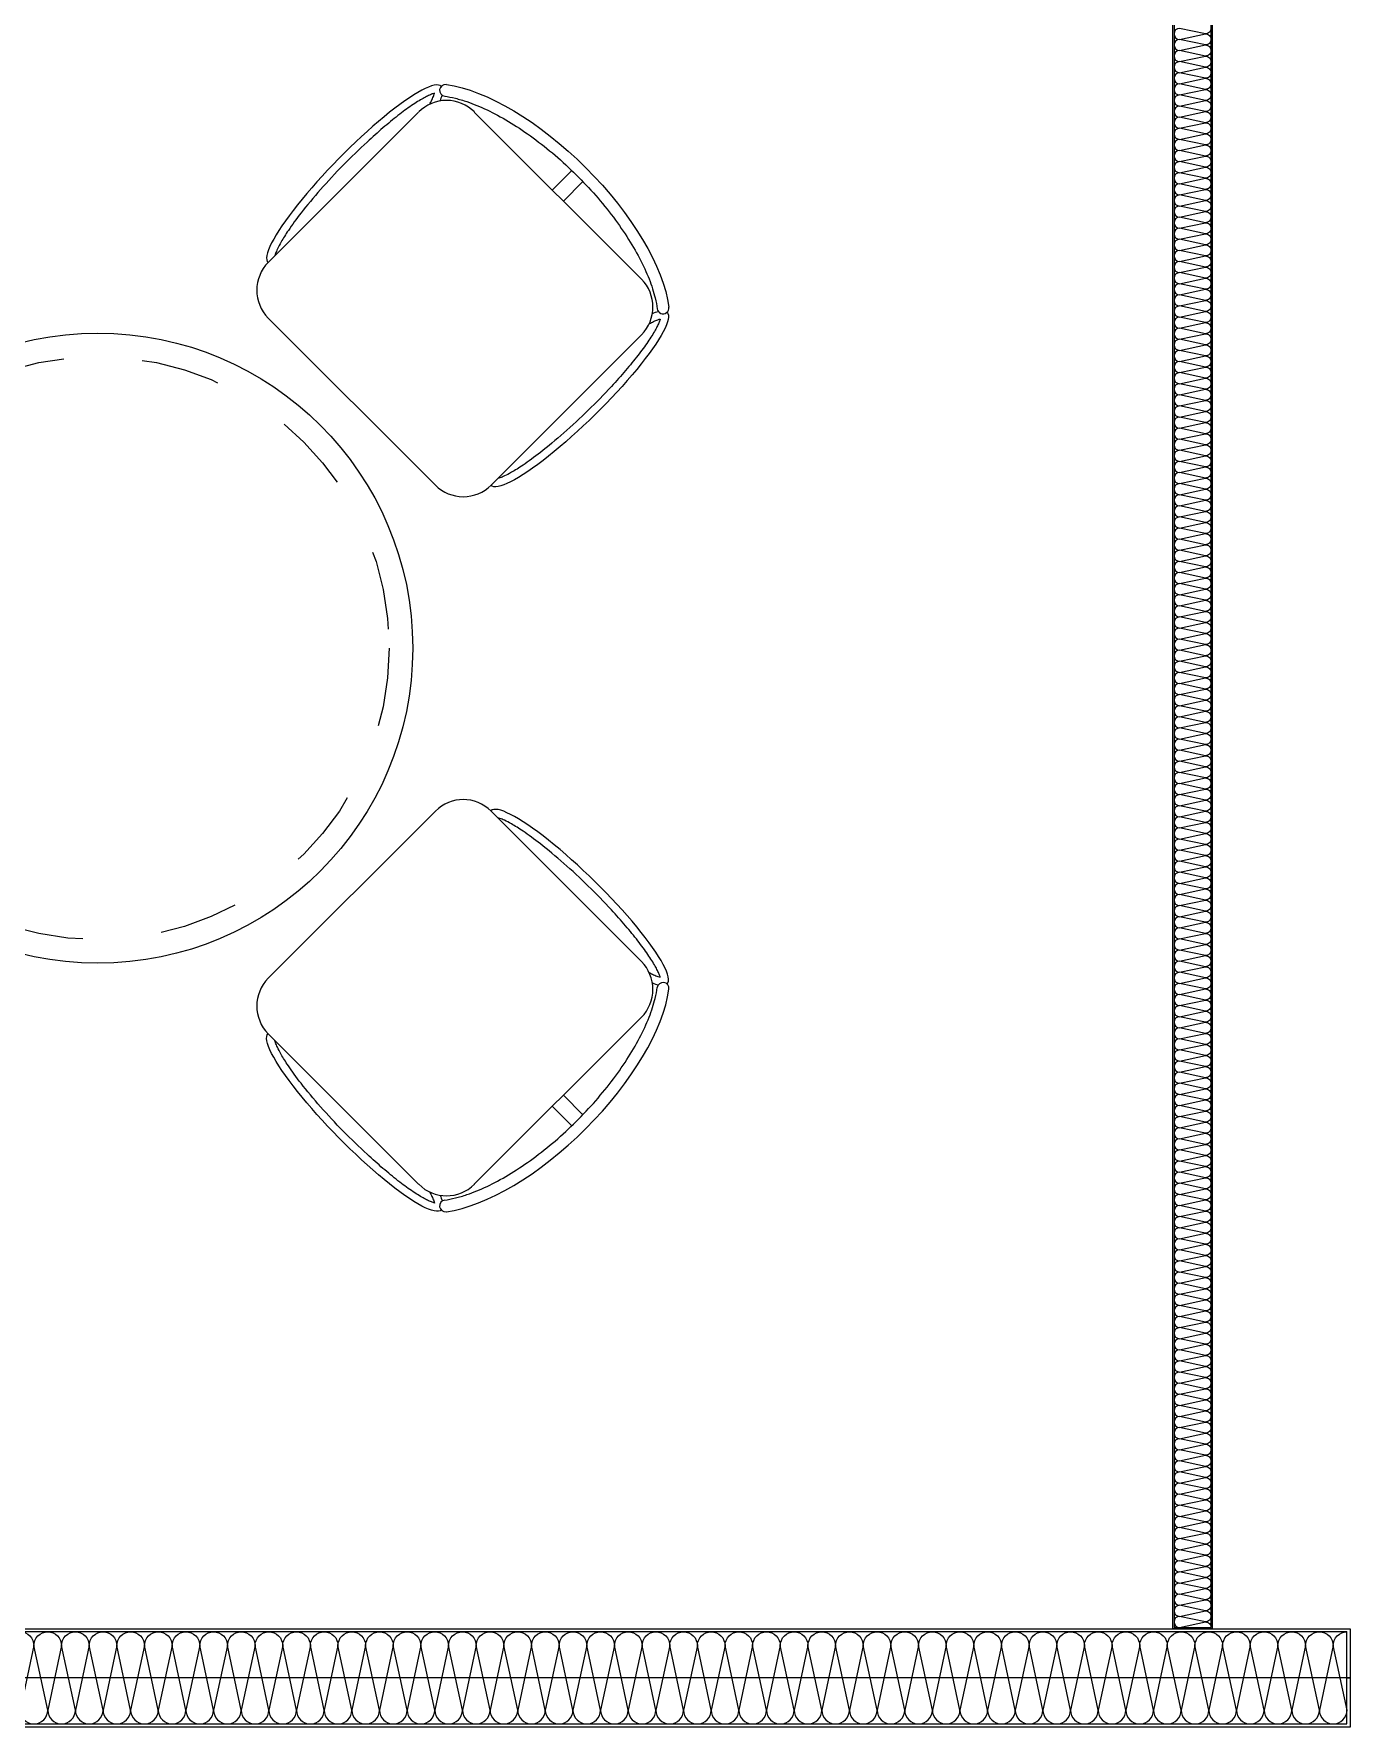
# Model space of a CAD drawing. Header units: millimetres. Extents: x 9 to 147, y 4 to 115.
# Drawn here: x 106.329 to 108, y 56.2 to 58.35 of the extents above; entities that cross this region are included whole.
import ezdxf

# ---------------------------------------------------------------- set-up
doc = ezdxf.new("R2010")
doc.units = ezdxf.units.MM
doc.header["$LTSCALE"] = 200
doc.linetypes.add('XR-PLAN$0$CEN-GAUN', pattern=[32.2, 30, -1, 0.2, -1])
doc.linetypes.add('XR-PLAN$0$HIDDEN', pattern=[0.375, 0.25, -0.125])
for name, color, linetype in [('XR-PLAN$0$CEN', 252, 'XR-PLAN$0$CEN-GAUN'), ('XR-PLAN$0$ELE-4', 252, 'Continuous'), ('XR-PLAN$0$ELE-6', 252, 'Continuous'), ('XR-PLAN$0$FUR', 252, 'XR-PLAN$0$HIDDEN'), ('XR-PLAN$0$HAT-INS', 252, 'Continuous'), ('XR-PLAN$0$I-FUR-B', 252, 'Continuous'), ('XR-PLAN$0$Panel', 252, 'Continuous')]:
    doc.layers.add(name, color=color, linetype=linetype)

# ---------------------------------------------------------------- blocks, each defined once
blk = doc.blocks.new('*U110')
at = {"layer": 'XR-PLAN$0$HAT-INS'}
for points in [[(-23067.9, 0, -0.414214), (-23082.9, 15), (-23067.9, 85, 1), (-23097.9, 85), (-23082.9, 15, -0.414214), (-23097.9, 0, 0.414214)], [(-23037.9, 0, -0.414214), (-23052.9, 15), (-23037.9, 85, 1), (-23067.9, 85), (-23052.9, 15, -0.414214), (-23067.9, 0, 0.414214)], [(-23007.9, 0, -0.414214), (-23022.9, 15), (-23007.9, 85, 1), (-23037.9, 85), (-23022.9, 15, -0.414214), (-23037.9, 0, 0.414214)], [(-22977.9, 0, -0.414214), (-22992.9, 15), (-22977.9, 85, 1), (-23007.9, 85), (-22992.9, 15, -0.414214), (-23007.9, 0, 0.414214)], [(-22947.9, 0, -0.414214), (-22962.9, 15), (-22947.9, 85, 1), (-22977.9, 85), (-22962.9, 15, -0.414214), (-22977.9, 0, 0.414214)], [(-22917.9, 0, -0.414214), (-22932.9, 15), (-22917.9, 85, 1), (-22947.9, 85), (-22932.9, 15, -0.414214), (-22947.9, 0, 0.414214)], [(-22887.9, 0, -0.414214), (-22902.9, 15), (-22887.9, 85, 1), (-22917.9, 85), (-22902.9, 15, -0.414214), (-22917.9, 0, 0.414214)], [(-22857.9, 0, -0.414214), (-22872.9, 15), (-22857.9, 85, 1), (-22887.9, 85), (-22872.9, 15, -0.414214), (-22887.9, 0, 0.414214)], [(-22827.9, 0, -0.414214), (-22842.9, 15), (-22827.9, 85, 1), (-22857.9, 85), (-22842.9, 15, -0.414214), (-22857.9, 0, 0.414214)], [(-22797.9, 0, -0.414214), (-22812.9, 15), (-22797.9, 85, 1), (-22827.9, 85), (-22812.9, 15, -0.414214), (-22827.9, 0, 0.414214)], [(-22767.9, 0, -0.414214), (-22782.9, 15), (-22767.9, 85, 1), (-22797.9, 85), (-22782.9, 15, -0.414214), (-22797.9, 0, 0.414214)], [(-22737.9, 0, -0.414214), (-22752.9, 15), (-22737.9, 85, 1), (-22767.9, 85), (-22752.9, 15, -0.414214), (-22767.9, 0, 0.414214)], [(-22707.9, 0, -0.414214), (-22722.9, 15), (-22707.9, 85, 1), (-22737.9, 85), (-22722.9, 15, -0.414214), (-22737.9, 0, 0.414214)], [(-22677.9, 0, -0.414214), (-22692.9, 15), (-22677.9, 85, 1), (-22707.9, 85), (-22692.9, 15, -0.414214), (-22707.9, 0, 0.414214)], [(-22647.9, 0, -0.414214), (-22662.9, 15), (-22647.9, 85, 1), (-22677.9, 85), (-22662.9, 15, -0.414214), (-22677.9, 0, 0.414214)], [(-22617.9, 0, -0.414214), (-22632.9, 15), (-22617.9, 85, 1), (-22647.9, 85), (-22632.9, 15, -0.414214), (-22647.9, 0, 0.414214)], [(-22587.9, 0, -0.414214), (-22602.9, 15), (-22587.9, 85, 1), (-22617.9, 85), (-22602.9, 15, -0.414214), (-22617.9, 0, 0.414214)], [(-22557.9, 0, -0.414214), (-22572.9, 15), (-22557.9, 85, 1), (-22587.9, 85), (-22572.9, 15, -0.414214), (-22587.9, 0, 0.414214)], [(-22527.9, 0, -0.414214), (-22542.9, 15), (-22527.9, 85, 1), (-22557.9, 85), (-22542.9, 15, -0.414214), (-22557.9, 0, 0.414214)], [(-22497.9, 0, -0.414214), (-22512.9, 15), (-22497.9, 85, 1), (-22527.9, 85), (-22512.9, 15, -0.414214), (-22527.9, 0, 0.414214)], [(-22467.9, 0, -0.414214), (-22482.9, 15), (-22467.9, 85, 1), (-22497.9, 85), (-22482.9, 15, -0.414214), (-22497.9, 0, 0.414214)], [(-22437.9, 0, -0.414214), (-22452.9, 15), (-22437.9, 85, 1), (-22467.9, 85), (-22452.9, 15, -0.414214), (-22467.9, 0, 0.414214)], [(-22407.9, 0, -0.414214), (-22422.9, 15), (-22407.9, 85, 1), (-22437.9, 85), (-22422.9, 15, -0.414214), (-22437.9, 0, 0.414214)], [(-22377.9, 0, -0.414214), (-22392.9, 15), (-22377.9, 85, 1), (-22407.9, 85), (-22392.9, 15, -0.414214), (-22407.9, 0, 0.414214)], [(-22347.9, 0, -0.414214), (-22362.9, 15), (-22347.9, 85, 1), (-22377.9, 85), (-22362.9, 15, -0.414214), (-22377.9, 0, 0.414214)], [(-22317.9, 0, -0.414214), (-22332.9, 15), (-22317.9, 85, 1), (-22347.9, 85), (-22332.9, 15, -0.414214), (-22347.9, 0, 0.414214)], [(-22287.9, 0, -0.414214), (-22302.9, 15), (-22287.9, 85, 1), (-22317.9, 85), (-22302.9, 15, -0.414214), (-22317.9, 0, 0.414214)], [(-22257.9, 0, -0.414214), (-22272.9, 15), (-22257.9, 85, 1), (-22287.9, 85), (-22272.9, 15, -0.414214), (-22287.9, 0, 0.414214)], [(-22227.9, 0, -0.414214), (-22242.9, 15), (-22227.9, 85, 1), (-22257.9, 85), (-22242.9, 15, -0.414214), (-22257.9, 0, 0.414214)], [(-22197.9, 0, -0.414214), (-22212.9, 15), (-22197.9, 85, 1), (-22227.9, 85), (-22212.9, 15, -0.414214), (-22227.9, 0, 0.414214)], [(-22167.9, 0, -0.414214), (-22182.9, 15), (-22167.9, 85, 1), (-22197.9, 85), (-22182.9, 15, -0.414214), (-22197.9, 0, 0.414214)], [(-22137.9, 0, -0.414214), (-22152.9, 15), (-22137.9, 85, 1), (-22167.9, 85), (-22152.9, 15, -0.414214), (-22167.9, 0, 0.414214)], [(-22107.9, 0, -0.414214), (-22122.9, 15), (-22107.9, 85, 1), (-22137.9, 85), (-22122.9, 15, -0.414214), (-22137.9, 0, 0.414214)], [(-22077.9, 0, -0.414214), (-22092.9, 15), (-22077.9, 85, 1), (-22107.9, 85), (-22092.9, 15, -0.414214), (-22107.9, 0, 0.414214)], [(-22047.9, 0, -0.414214), (-22062.9, 15), (-22047.9, 85, 1), (-22077.9, 85), (-22062.9, 15, -0.414214), (-22077.9, 0, 0.414214)], [(-22017.9, 0, -0.414214), (-22032.9, 15), (-22017.9, 85, 1), (-22047.9, 85), (-22032.9, 15, -0.414214), (-22047.9, 0, 0.414214)], [(-21987.9, 0, -0.414214), (-22002.9, 15), (-21987.9, 85, 1), (-22017.9, 85), (-22002.9, 15, -0.414214), (-22017.9, 0, 0.414214)], [(-21957.9, 0, -0.414214), (-21972.9, 15), (-21957.9, 85, 1), (-21987.9, 85), (-21972.9, 15, -0.414214), (-21987.9, 0, 0.414214)], [(-21927.9, 0, -0.414214), (-21942.9, 15), (-21927.9, 85, 1), (-21957.9, 85), (-21942.9, 15, -0.414214), (-21957.9, 0, 0.414214)], [(-21897.9, 0, -0.414214), (-21912.9, 15), (-21897.9, 85, 1), (-21927.9, 85), (-21912.9, 15, -0.414214), (-21927.9, 0, 0.414214)], [(-21867.9, 0, -0.414214), (-21882.9, 15), (-21867.9, 85, 1), (-21897.9, 85), (-21882.9, 15, -0.414214), (-21897.9, 0, 0.414214)], [(-21837.9, 0, -0.414214), (-21852.9, 15), (-21837.9, 85, 1), (-21867.9, 85), (-21852.9, 15, -0.414214), (-21867.9, 0, 0.414214)], [(-21807.9, 0, -0.414214), (-21822.9, 15), (-21807.9, 85, 1), (-21837.9, 85), (-21822.9, 15, -0.414214), (-21837.9, 0, 0.414214)], [(-21777.9, 0, -0.414214), (-21792.9, 15), (-21777.9, 85, 1), (-21807.9, 85), (-21792.9, 15, -0.414214), (-21807.9, 0, 0.414214)], [(-21747.9, 0, -0.414214), (-21762.9, 15), (-21747.9, 85, 1), (-21777.9, 85), (-21762.9, 15, -0.414214), (-21777.9, 0, 0.414214)], [(-21717.9, 0, -0.414214), (-21732.9, 15), (-21717.9, 85, 1), (-21747.9, 85), (-21732.9, 15, -0.414214), (-21747.9, 0, 0.414214)], [(-21687.9, 0, -0.414214), (-21702.9, 15), (-21687.9, 85, 1), (-21717.9, 85), (-21702.9, 15, -0.414214), (-21717.9, 0, 0.414214)], [(-21657.9, 0, -0.414214), (-21672.9, 15), (-21657.9, 85, 1), (-21687.9, 85), (-21672.9, 15, -0.414214), (-21687.9, 0, 0.414214)]]:
    blk.add_lwpolyline(points, format="xyb", dxfattribs=at)
blk = doc.blocks.new('*U141')
at = {"layer": 'XR-PLAN$0$HAT-INS'}
for points in [[(-15393.9, 0, -0.414214), (-15408.9, 15), (-15393.9, 85, 1), (-15423.9, 85), (-15408.9, 15, -0.414214), (-15423.9, 0, 0.414214)], [(-15363.9, 0, -0.414214), (-15378.9, 15), (-15363.9, 85, 1), (-15393.9, 85), (-15378.9, 15, -0.414214), (-15393.9, 0, 0.414214)], [(-15333.9, 0, -0.414214), (-15348.9, 15), (-15333.9, 85, 1), (-15363.9, 85), (-15348.9, 15, -0.414214), (-15363.9, 0, 0.414214)], [(-15303.9, 0, -0.414214), (-15318.9, 15), (-15303.9, 85, 1), (-15333.9, 85), (-15318.9, 15, -0.414214), (-15333.9, 0, 0.414214)], [(-15273.9, 0, -0.414214), (-15288.9, 15), (-15273.9, 85, 1), (-15303.9, 85), (-15288.9, 15, -0.414214), (-15303.9, 0, 0.414214)], [(-15243.9, 0, -0.414214), (-15258.9, 15), (-15243.9, 85, 1), (-15273.9, 85), (-15258.9, 15, -0.414214), (-15273.9, 0, 0.414214)], [(-15213.9, 0, -0.414214), (-15228.9, 15), (-15213.9, 85, 1), (-15243.9, 85), (-15228.9, 15, -0.414214), (-15243.9, 0, 0.414214)], [(-15183.9, 0, -0.414214), (-15198.9, 15), (-15183.9, 85, 1), (-15213.9, 85), (-15198.9, 15, -0.414214), (-15213.9, 0, 0.414214)], [(-15153.9, 0, -0.414214), (-15168.9, 15), (-15153.9, 85, 1), (-15183.9, 85), (-15168.9, 15, -0.414214), (-15183.9, 0, 0.414214)], [(-15123.9, 0, -0.414214), (-15138.9, 15), (-15123.9, 85, 1), (-15153.9, 85), (-15138.9, 15, -0.414214), (-15153.9, 0, 0.414214)], [(-15093.9, 0, -0.414214), (-15108.9, 15), (-15093.9, 85, 1), (-15123.9, 85), (-15108.9, 15, -0.414214), (-15123.9, 0, 0.414214)], [(-15063.9, 0, -0.414214), (-15078.9, 15), (-15063.9, 85, 1), (-15093.9, 85), (-15078.9, 15, -0.414214), (-15093.9, 0, 0.414214)], [(-15033.9, 0, -0.414214), (-15048.9, 15), (-15033.9, 85, 1), (-15063.9, 85), (-15048.9, 15, -0.414214), (-15063.9, 0, 0.414214)], [(-15003.9, 0, -0.414214), (-15018.9, 15), (-15003.9, 85, 1), (-15033.9, 85), (-15018.9, 15, -0.414214), (-15033.9, 0, 0.414214)], [(-14973.9, 0, -0.414214), (-14988.9, 15), (-14973.9, 85, 1), (-15003.9, 85), (-14988.9, 15, -0.414214), (-15003.9, 0, 0.414214)], [(-14943.9, 0, -0.414214), (-14958.9, 15), (-14943.9, 85, 1), (-14973.9, 85), (-14958.9, 15, -0.414214), (-14973.9, 0, 0.414214)], [(-14913.9, 0, -0.414214), (-14928.9, 15), (-14913.9, 85, 1), (-14943.9, 85), (-14928.9, 15, -0.414214), (-14943.9, 0, 0.414214)], [(-14883.9, 0, -0.414214), (-14898.9, 15), (-14883.9, 85, 1), (-14913.9, 85), (-14898.9, 15, -0.414214), (-14913.9, 0, 0.414214)], [(-14853.9, 0, -0.414214), (-14868.9, 15), (-14853.9, 85, 1), (-14883.9, 85), (-14868.9, 15, -0.414214), (-14883.9, 0, 0.414214)], [(-14823.9, 0, -0.414214), (-14838.9, 15), (-14823.9, 85, 1), (-14853.9, 85), (-14838.9, 15, -0.414214), (-14853.9, 0, 0.414214)], [(-14793.9, 0, -0.414214), (-14808.9, 15), (-14793.9, 85, 1), (-14823.9, 85), (-14808.9, 15, -0.414214), (-14823.9, 0, 0.414214)], [(-14763.9, 0, -0.414214), (-14778.9, 15), (-14763.9, 85, 1), (-14793.9, 85), (-14778.9, 15, -0.414214), (-14793.9, 0, 0.414214)], [(-14733.9, 0, -0.414214), (-14748.9, 15), (-14733.9, 85, 1), (-14763.9, 85), (-14748.9, 15, -0.414214), (-14763.9, 0, 0.414214)], [(-14703.9, 0, -0.414214), (-14718.9, 15), (-14703.9, 85, 1), (-14733.9, 85), (-14718.9, 15, -0.414214), (-14733.9, 0, 0.414214)], [(-14673.9, 0, -0.414214), (-14688.9, 15), (-14673.9, 85, 1), (-14703.9, 85), (-14688.9, 15, -0.414214), (-14703.9, 0, 0.414214)], [(-14643.9, 0, -0.414214), (-14658.9, 15), (-14643.9, 85, 1), (-14673.9, 85), (-14658.9, 15, -0.414214), (-14673.9, 0, 0.414214)], [(-14613.9, 0, -0.414214), (-14628.9, 15), (-14613.9, 85, 1), (-14643.9, 85), (-14628.9, 15, -0.414214), (-14643.9, 0, 0.414214)], [(-14583.9, 0, -0.414214), (-14598.9, 15), (-14583.9, 85, 1), (-14613.9, 85), (-14598.9, 15, -0.414214), (-14613.9, 0, 0.414214)], [(-14553.9, 0, -0.414214), (-14568.9, 15), (-14553.9, 85, 1), (-14583.9, 85), (-14568.9, 15, -0.414214), (-14583.9, 0, 0.414214)], [(-14523.9, 0, -0.414214), (-14538.9, 15), (-14523.9, 85, 1), (-14553.9, 85), (-14538.9, 15, -0.414214), (-14553.9, 0, 0.414214)], [(-14493.9, 0, -0.414214), (-14508.9, 15), (-14493.9, 85, 1), (-14523.9, 85), (-14508.9, 15, -0.414214), (-14523.9, 0, 0.414214)], [(-14463.9, 0, -0.414214), (-14478.9, 15), (-14463.9, 85, 1), (-14493.9, 85), (-14478.9, 15, -0.414214), (-14493.9, 0, 0.414214)], [(-14433.9, 0, -0.414214), (-14448.9, 15), (-14433.9, 85, 1), (-14463.9, 85), (-14448.9, 15, -0.414214), (-14463.9, 0, 0.414214)], [(-14403.9, 0, -0.414214), (-14418.9, 15), (-14403.9, 85, 1), (-14433.9, 85), (-14418.9, 15, -0.414214), (-14433.9, 0, 0.414214)], [(-14373.9, 0, -0.414214), (-14388.9, 15), (-14373.9, 85, 1), (-14403.9, 85), (-14388.9, 15, -0.414214), (-14403.9, 0, 0.414214)], [(-14343.9, 0, -0.414214), (-14358.9, 15), (-14343.9, 85, 1), (-14373.9, 85), (-14358.9, 15, -0.414214), (-14373.9, 0, 0.414214)], [(-14313.9, 0, -0.414214), (-14328.9, 15), (-14313.9, 85, 1), (-14343.9, 85), (-14328.9, 15, -0.414214), (-14343.9, 0, 0.414214)], [(-14283.9, 0, -0.414214), (-14298.9, 15), (-14283.9, 85, 1), (-14313.9, 85), (-14298.9, 15, -0.414214), (-14313.9, 0, 0.414214)], [(-14253.9, 0, -0.414214), (-14268.9, 15), (-14253.9, 85, 1), (-14283.9, 85), (-14268.9, 15, -0.414214), (-14283.9, 0, 0.414214)], [(-14223.9, 0, -0.414214), (-14238.9, 15), (-14223.9, 85, 1), (-14253.9, 85), (-14238.9, 15, -0.414214), (-14253.9, 0, 0.414214)], [(-14193.9, 0, -0.414214), (-14208.9, 15), (-14193.9, 85, 1), (-14223.9, 85), (-14208.9, 15, -0.414214), (-14223.9, 0, 0.414214)], [(-14163.9, 0, -0.414214), (-14178.9, 15), (-14163.9, 85, 1), (-14193.9, 85), (-14178.9, 15, -0.414214), (-14193.9, 0, 0.414214)], [(-14133.9, 0, -0.414214), (-14148.9, 15), (-14133.9, 85, 1), (-14163.9, 85), (-14148.9, 15, -0.414214), (-14163.9, 0, 0.414214)], [(-14103.9, 0, -0.414214), (-14118.9, 15), (-14103.9, 85, 1), (-14133.9, 85), (-14118.9, 15, -0.414214), (-14133.9, 0, 0.414214)], [(-14073.9, 0, -0.414214), (-14088.9, 15), (-14073.9, 85, 1), (-14103.9, 85), (-14088.9, 15, -0.414214), (-14103.9, 0, 0.414214)], [(-14043.9, 0, -0.414214), (-14058.9, 15), (-14043.9, 85, 1), (-14073.9, 85), (-14058.9, 15, -0.414214), (-14073.9, 0, 0.414214)], [(-14013.9, 0, -0.414214), (-14028.9, 15), (-14013.9, 85, 1), (-14043.9, 85), (-14028.9, 15, -0.414214), (-14043.9, 0, 0.414214)], [(-13983.9, 0, -0.414214), (-13998.9, 15), (-13983.9, 85, 1), (-14013.9, 85), (-13998.9, 15, -0.414214), (-14013.9, 0, 0.414214)], [(-13953.9, 0, -0.414214), (-13968.9, 15), (-13953.9, 85, 1), (-13983.9, 85), (-13968.9, 15, -0.414214), (-13983.9, 0, 0.414214)], [(-13923.9, 0, -0.414214), (-13938.9, 15), (-13923.9, 85, 1), (-13953.9, 85), (-13938.9, 15, -0.414214), (-13953.9, 0, 0.414214)], [(-13893.9, 0, -0.414214), (-13908.9, 15), (-13893.9, 85, 1), (-13923.9, 85), (-13908.9, 15, -0.414214), (-13923.9, 0, 0.414214)], [(-13863.9, 0, -0.414214), (-13878.9, 15), (-13863.9, 85, 1), (-13893.9, 85), (-13878.9, 15, -0.414214), (-13893.9, 0, 0.414214)], [(-13833.9, 0, -0.414214), (-13848.9, 15), (-13833.9, 85, 1), (-13863.9, 85), (-13848.9, 15, -0.414214), (-13863.9, 0, 0.414214)], [(-13803.9, 0, -0.414214), (-13818.9, 15), (-13803.9, 85, 1), (-13833.9, 85), (-13818.9, 15, -0.414214), (-13833.9, 0, 0.414214)], [(-13773.9, 0, -0.414214), (-13788.9, 15), (-13773.9, 85, 1), (-13803.9, 85), (-13788.9, 15, -0.414214), (-13803.9, 0, 0.414214)], [(-13743.9, 0, -0.414214), (-13758.9, 15), (-13743.9, 85, 1), (-13773.9, 85), (-13758.9, 15, -0.414214), (-13773.9, 0, 0.414214)], [(-13713.9, 0, -0.414214), (-13728.9, 15), (-13713.9, 85, 1), (-13743.9, 85), (-13728.9, 15, -0.414214), (-13743.9, 0, 0.414214)], [(-13683.9, 0, -0.414214), (-13698.9, 15), (-13683.9, 85, 1), (-13713.9, 85), (-13698.9, 15, -0.414214), (-13713.9, 0, 0.414214)], [(-13653.9, 0, -0.414214), (-13668.9, 15), (-13653.9, 85, 1), (-13683.9, 85), (-13668.9, 15, -0.414214), (-13683.9, 0, 0.414214)], [(-13623.9, 0, -0.414214), (-13638.9, 15), (-13623.9, 85, 1), (-13653.9, 85), (-13638.9, 15, -0.414214), (-13653.9, 0, 0.414214)], [(-13593.9, 0, -0.414214), (-13608.9, 15), (-13593.9, 85, 1), (-13623.9, 85), (-13608.9, 15, -0.414214), (-13623.9, 0, 0.414214)], [(-13563.9, 0, -0.414214), (-13578.9, 15), (-13563.9, 85, 1), (-13593.9, 85), (-13578.9, 15, -0.414214), (-13593.9, 0, 0.414214)], [(-13533.9, 0, -0.414214), (-13548.9, 15), (-13533.9, 85, 1), (-13563.9, 85), (-13548.9, 15, -0.414214), (-13563.9, 0, 0.414214)], [(-13503.9, 0, -0.414214), (-13518.9, 15), (-13503.9, 85, 1), (-13533.9, 85), (-13518.9, 15, -0.414214), (-13533.9, 0, 0.414214)], [(-13473.9, 0, -0.414214), (-13488.9, 15), (-13473.9, 85, 1), (-13503.9, 85), (-13488.9, 15, -0.414214), (-13503.9, 0, 0.414214)], [(-13443.9, 0, -0.414214), (-13458.9, 15), (-13443.9, 85, 1), (-13473.9, 85), (-13458.9, 15, -0.414214), (-13473.9, 0, 0.414214)], [(-13413.9, 0, -0.414214), (-13428.9, 15), (-13413.9, 85, 1), (-13443.9, 85), (-13428.9, 15, -0.414214), (-13443.9, 0, 0.414214)], [(-13383.9, 0, -0.414214), (-13398.9, 15), (-13383.9, 85, 1), (-13413.9, 85), (-13398.9, 15, -0.414214), (-13413.9, 0, 0.414214)], [(-13353.9, 0, -0.414214), (-13368.9, 15), (-13353.9, 85, 1), (-13383.9, 85), (-13368.9, 15, -0.414214), (-13383.9, 0, 0.414214)], [(-13323.9, 0, -0.414214), (-13338.9, 15), (-13323.9, 85, 1), (-13353.9, 85), (-13338.9, 15, -0.414214), (-13353.9, 0, 0.414214)], [(-13293.9, 0, -0.414214), (-13308.9, 15), (-13293.9, 85, 1), (-13323.9, 85), (-13308.9, 15, -0.414214), (-13323.9, 0, 0.414214)], [(-13263.9, 0, -0.414214), (-13278.9, 15), (-13263.9, 85, 1), (-13293.9, 85), (-13278.9, 15, -0.414214), (-13293.9, 0, 0.414214)], [(-13233.9, 0, -0.414214), (-13248.9, 15), (-13233.9, 85, 1), (-13263.9, 85), (-13248.9, 15, -0.414214), (-13263.9, 0, 0.414214)], [(-13203.9, 0, -0.414214), (-13218.9, 15), (-13203.9, 85, 1), (-13233.9, 85), (-13218.9, 15, -0.414214), (-13233.9, 0, 0.414214)], [(-13173.9, 0, -0.414214), (-13188.9, 15), (-13173.9, 85, 1), (-13203.9, 85), (-13188.9, 15, -0.414214), (-13203.9, 0, 0.414214)], [(-13143.9, 0, -0.414214), (-13158.9, 15), (-13143.9, 85, 1), (-13173.9, 85), (-13158.9, 15, -0.414214), (-13173.9, 0, 0.414214)], [(-13113.9, 0, -0.414214), (-13128.9, 15), (-13113.9, 85, 1), (-13143.9, 85), (-13128.9, 15, -0.414214), (-13143.9, 0, 0.414214)], [(-13083.9, 0, -0.414214), (-13098.9, 15), (-13083.9, 85, 1), (-13113.9, 85), (-13098.9, 15, -0.414214), (-13113.9, 0, 0.414214)], [(-13053.9, 0, -0.414214), (-13068.9, 15), (-13053.9, 85, 1), (-13083.9, 85), (-13068.9, 15, -0.414214), (-13083.9, 0, 0.414214)], [(-13023.9, 0, -0.414214), (-13038.9, 15), (-13023.9, 85, 1), (-13053.9, 85), (-13038.9, 15, -0.414214), (-13053.9, 0, 0.414214)], [(-12993.9, 0, -0.414214), (-13008.9, 15), (-12993.9, 85, 1), (-13023.9, 85), (-13008.9, 15, -0.414214), (-13023.9, 0, 0.414214)], [(-12963.9, 0, -0.414214), (-12978.9, 15), (-12963.9, 85, 1), (-12993.9, 85), (-12978.9, 15, -0.414214), (-12993.9, 0, 0.414214)], [(-12933.9, 0, -0.414214), (-12948.9, 15), (-12933.9, 85, 1), (-12963.9, 85), (-12948.9, 15, -0.414214), (-12963.9, 0, 0.414214)], [(-12903.9, 0, -0.414214), (-12918.9, 15), (-12903.9, 85, 1), (-12933.9, 85), (-12918.9, 15, -0.414214), (-12933.9, 0, 0.414214)], [(-12873.9, 0, -0.414214), (-12888.9, 15), (-12873.9, 85, 1), (-12903.9, 85), (-12888.9, 15, -0.414214), (-12903.9, 0, 0.414214)], [(-12843.9, 0, -0.414214), (-12858.9, 15), (-12843.9, 85, 1), (-12873.9, 85), (-12858.9, 15, -0.414214), (-12873.9, 0, 0.414214)], [(-12813.9, 0, -0.414214), (-12828.9, 15), (-12813.9, 85, 1), (-12843.9, 85), (-12828.9, 15, -0.414214), (-12843.9, 0, 0.414214)], [(-12783.9, 0, -0.414214), (-12798.9, 15), (-12783.9, 85, 1), (-12813.9, 85), (-12798.9, 15, -0.414214), (-12813.9, 0, 0.414214)], [(-12753.9, 0, -0.414214), (-12768.9, 15), (-12753.9, 85, 1), (-12783.9, 85), (-12768.9, 15, -0.414214), (-12783.9, 0, 0.414214)], [(-12723.9, 0, -0.414214), (-12738.9, 15), (-12723.9, 85, 1), (-12753.9, 85), (-12738.9, 15, -0.414214), (-12753.9, 0, 0.414214)], [(-12693.9, 0, -0.414214), (-12708.9, 15), (-12693.9, 85, 1), (-12723.9, 85), (-12708.9, 15, -0.414214), (-12723.9, 0, 0.414214)], [(-12663.9, 0, -0.414214), (-12678.9, 15), (-12663.9, 85, 1), (-12693.9, 85), (-12678.9, 15, -0.414214), (-12693.9, 0, 0.414214)], [(-12633.9, 0, -0.414214), (-12648.9, 15), (-12633.9, 85, 1), (-12663.9, 85), (-12648.9, 15, -0.414214), (-12663.9, 0, 0.414214)], [(-12603.9, 0, -0.414214), (-12618.9, 15), (-12603.9, 85, 1), (-12633.9, 85), (-12618.9, 15, -0.414214), (-12633.9, 0, 0.414214)], [(-12573.9, 0, -0.414214), (-12588.9, 15), (-12573.9, 85, 1), (-12603.9, 85), (-12588.9, 15, -0.414214), (-12603.9, 0, 0.414214)], [(-12543.9, 0, -0.414214), (-12558.9, 15), (-12543.9, 85, 1), (-12573.9, 85), (-12558.9, 15, -0.414214), (-12573.9, 0, 0.414214)], [(-12513.9, 0, -0.414214), (-12528.9, 15), (-12513.9, 85, 1), (-12543.9, 85), (-12528.9, 15, -0.414214), (-12543.9, 0, 0.414214)], [(-12483.9, 0, -0.414214), (-12498.9, 15), (-12483.9, 85, 1), (-12513.9, 85), (-12498.9, 15, -0.414214), (-12513.9, 0, 0.414214)], [(-12453.9, 0, -0.414214), (-12468.9, 15), (-12453.9, 85, 1), (-12483.9, 85), (-12468.9, 15, -0.414214), (-12483.9, 0, 0.414214)], [(-12423.9, 0, -0.414214), (-12438.9, 15), (-12423.9, 85, 1), (-12453.9, 85), (-12438.9, 15, -0.414214), (-12453.9, 0, 0.414214)], [(-12393.9, 0, -0.414214), (-12408.9, 15), (-12393.9, 85, 1), (-12423.9, 85), (-12408.9, 15, -0.414214), (-12423.9, 0, 0.414214)], [(-12363.9, 0, -0.414214), (-12378.9, 15), (-12363.9, 85, 1), (-12393.9, 85), (-12378.9, 15, -0.414214), (-12393.9, 0, 0.414214)], [(-12333.9, 0, -0.414214), (-12348.9, 15), (-12333.9, 85, 1), (-12363.9, 85), (-12348.9, 15, -0.414214), (-12363.9, 0, 0.414214)], [(-12303.9, 0, -0.414214), (-12318.9, 15), (-12303.9, 85, 1), (-12333.9, 85), (-12318.9, 15, -0.414214), (-12333.9, 0, 0.414214)], [(-12273.9, 0, -0.414214), (-12288.9, 15), (-12273.9, 85, 1), (-12303.9, 85), (-12288.9, 15, -0.414214), (-12303.9, 0, 0.414214)], [(-12243.9, 0, -0.414214), (-12258.9, 15), (-12243.9, 85, 1), (-12273.9, 85), (-12258.9, 15, -0.414214), (-12273.9, 0, 0.414214)], [(-12213.9, 0, -0.414214), (-12228.9, 15), (-12213.9, 85, 1), (-12243.9, 85), (-12228.9, 15, -0.414214), (-12243.9, 0, 0.414214)], [(-12183.9, 0, -0.414214), (-12198.9, 15), (-12183.9, 85, 1), (-12213.9, 85), (-12198.9, 15, -0.414214), (-12213.9, 0, 0.414214)], [(-12153.9, 0, -0.414214), (-12168.9, 15), (-12153.9, 85, 1), (-12183.9, 85), (-12168.9, 15, -0.414214), (-12183.9, 0, 0.414214)], [(-12123.9, 0, -0.414214), (-12138.9, 15), (-12123.9, 85, 1), (-12153.9, 85), (-12138.9, 15, -0.414214), (-12153.9, 0, 0.414214)], [(-12093.9, 0, -0.414214), (-12108.9, 15), (-12093.9, 85, 1), (-12123.9, 85), (-12108.9, 15, -0.414214), (-12123.9, 0, 0.414214)], [(-12063.9, 0, -0.414214), (-12078.9, 15), (-12063.9, 85, 1), (-12093.9, 85), (-12078.9, 15, -0.414214), (-12093.9, 0, 0.414214)], [(-12033.9, 0, -0.414214), (-12048.9, 15), (-12033.9, 85, 1), (-12063.9, 85), (-12048.9, 15, -0.414214), (-12063.9, 0, 0.414214)], [(-12003.9, 0, -0.414214), (-12018.9, 15), (-12003.9, 85, 1), (-12033.9, 85), (-12018.9, 15, -0.414214), (-12033.9, 0, 0.414214)], [(-11973.9, 0, -0.414214), (-11988.9, 15), (-11973.9, 85, 1), (-12003.9, 85), (-11988.9, 15, -0.414214), (-12003.9, 0, 0.414214)], [(-11943.9, 0, -0.414214), (-11958.9, 15), (-11943.9, 85, 1), (-11973.9, 85), (-11958.9, 15, -0.414214), (-11973.9, 0, 0.414214)], [(-11913.9, 0, -0.414214), (-11928.9, 15), (-11913.9, 85, 1), (-11943.9, 85), (-11928.9, 15, -0.414214), (-11943.9, 0, 0.414214)], [(-11883.9, 0, -0.414214), (-11898.9, 15), (-11883.9, 85, 1), (-11913.9, 85), (-11898.9, 15, -0.414214), (-11913.9, 0, 0.414214)], [(-11853.9, 0, -0.414214), (-11868.9, 15), (-11853.9, 85, 1), (-11883.9, 85), (-11868.9, 15, -0.414214), (-11883.9, 0, 0.414214)], [(-11823.9, 0, -0.414214), (-11838.9, 15), (-11823.9, 85, 1), (-11853.9, 85), (-11838.9, 15, -0.414214), (-11853.9, 0, 0.414214)], [(-11793.9, 0, -0.414214), (-11808.9, 15), (-11793.9, 85, 1), (-11823.9, 85), (-11808.9, 15, -0.414214), (-11823.9, 0, 0.414214)], [(-11763.9, 0, -0.414214), (-11778.9, 15), (-11763.9, 85, 1), (-11793.9, 85), (-11778.9, 15, -0.414214), (-11793.9, 0, 0.414214)], [(-11733.9, 0, -0.414214), (-11748.9, 15), (-11733.9, 85, 1), (-11763.9, 85), (-11748.9, 15, -0.414214), (-11763.9, 0, 0.414214)], [(-11703.9, 0, -0.414214), (-11718.9, 15), (-11703.9, 85, 1), (-11733.9, 85), (-11718.9, 15, -0.414214), (-11733.9, 0, 0.414214)], [(-11673.9, 0, -0.414214), (-11688.9, 15), (-11673.9, 85, 1), (-11703.9, 85), (-11688.9, 15, -0.414214), (-11703.9, 0, 0.414214)], [(-11643.9, 0, -0.414214), (-11658.9, 15), (-11643.9, 85, 1), (-11673.9, 85), (-11658.9, 15, -0.414214), (-11673.9, 0, 0.414214)], [(-11613.9, 0, -0.414214), (-11628.9, 15), (-11613.9, 85, 1), (-11643.9, 85), (-11628.9, 15, -0.414214), (-11643.9, 0, 0.414214)], [(-11583.9, 0, -0.414214), (-11598.9, 15), (-11583.9, 85, 1), (-11613.9, 85), (-11598.9, 15, -0.414214), (-11613.9, 0, 0.414214)], [(-11553.9, 0, -0.414214), (-11568.9, 15), (-11553.9, 85, 1), (-11583.9, 85), (-11568.9, 15, -0.414214), (-11583.9, 0, 0.414214)], [(-11523.9, 0, -0.414214), (-11538.9, 15), (-11523.9, 85, 1), (-11553.9, 85), (-11538.9, 15, -0.414214), (-11553.9, 0, 0.414214)], [(-11493.9, 0, -0.414214), (-11508.9, 15), (-11493.9, 85, 1), (-11523.9, 85), (-11508.9, 15, -0.414214), (-11523.9, 0, 0.414214)], [(-11463.9, 0, -0.414214), (-11478.9, 15), (-11463.9, 85, 1), (-11493.9, 85), (-11478.9, 15, -0.414214), (-11493.9, 0, 0.414214)], [(-11433.9, 0, -0.414214), (-11448.9, 15), (-11433.9, 85, 1), (-11463.9, 85), (-11448.9, 15, -0.414214), (-11463.9, 0, 0.414214)], [(-11403.9, 0, -0.414214), (-11418.9, 15), (-11403.9, 85, 1), (-11433.9, 85), (-11418.9, 15, -0.414214), (-11433.9, 0, 0.414214)], [(-11373.9, 0, -0.414214), (-11388.9, 15), (-11373.9, 85, 1), (-11403.9, 85), (-11388.9, 15, -0.414214), (-11403.9, 0, 0.414214)], [(-11343.9, 0, -0.414214), (-11358.9, 15), (-11343.9, 85, 1), (-11373.9, 85), (-11358.9, 15, -0.414214), (-11373.9, 0, 0.414214)], [(-11313.9, 0, -0.414214), (-11328.9, 15), (-11313.9, 85, 1), (-11343.9, 85), (-11328.9, 15, -0.414214), (-11343.9, 0, 0.414214)], [(-11283.9, 0, -0.414214), (-11298.9, 15), (-11283.9, 85, 1), (-11313.9, 85), (-11298.9, 15, -0.414214), (-11313.9, 0, 0.414214)], [(-11253.9, 0, -0.414214), (-11268.9, 15), (-11253.9, 85, 1), (-11283.9, 85), (-11268.9, 15, -0.414214), (-11283.9, 0, 0.414214)], [(-11223.9, 0, -0.414214), (-11238.9, 15), (-11223.9, 85, 1), (-11253.9, 85), (-11238.9, 15, -0.414214), (-11253.9, 0, 0.414214)], [(-11193.9, 0, -0.414214), (-11208.9, 15), (-11193.9, 85, 1), (-11223.9, 85), (-11208.9, 15, -0.414214), (-11223.9, 0, 0.414214)], [(-11163.9, 0, -0.414214), (-11178.9, 15), (-11163.9, 85, 1), (-11193.9, 85), (-11178.9, 15, -0.414214), (-11193.9, 0, 0.414214)], [(-11133.9, 0, -0.414214), (-11148.9, 15), (-11133.9, 85, 1), (-11163.9, 85), (-11148.9, 15, -0.414214), (-11163.9, 0, 0.414214)], [(-11103.9, 0, -0.414214), (-11118.9, 15), (-11103.9, 85, 1), (-11133.9, 85), (-11118.9, 15, -0.414214), (-11133.9, 0, 0.414214)]]:
    blk.add_lwpolyline(points, format="xyb", dxfattribs=at)
blk = doc.blocks.new('XR-PLAN$0$TABLE SET1')
blk.add_circle((0, 0), 370)
at = {"layer": 'XR-PLAN$0$I-FUR-B'}
for p, q in [((-478.2, 680.7), (-690.4, 468.6)), ((-407.5, 680.7), (-216.6, 489.8)), ((407.5, 680.7), (216.6, 489.8)), ((478.2, 680.7), (690.4, 468.6)), ((-602, 606.5), (-577.2, 581.7)), ((602, 606.5), (577.2, 581.7)), ((-616.1, 592.4), (-591.4, 567.6)), ((616.1, 592.4), (591.4, 567.6)), ((-428.8, 207), (-216.6, 419.1)), ((428.8, 207), (216.6, 419.1)), ((-690.4, 397.9), (-499.5, 207)), ((690.4, 397.9), (499.5, 207)), ((-690.4, -397.9), (-499.5, -207)), ((-428.8, -207), (-216.6, -419.1)), ((428.8, -207), (216.6, -419.1)), ((690.4, -397.9), (499.5, -207)), ((-478.2, -680.7), (-690.4, -468.6)), ((478.2, -680.7), (690.4, -468.6)), ((-407.5, -680.7), (-216.6, -489.8)), ((407.5, -680.7), (216.6, -489.8)), ((-616.1, -592.4), (-591.4, -567.6)), ((616.1, -592.4), (591.4, -567.6)), ((-602, -606.5), (-577.2, -581.7)), ((602, -606.5), (577.2, -581.7))]:
    blk.add_line(p, q, dxfattribs=at)
blk.add_circle((0, 0), 400, dxfattribs=at)
for centre, radius, start, end in [((-441.6, 708.2), 7.5, 277.6425, 97.6425), ((441.6, 708.2), 7.5, 82.3575, 262.3575), ((-442.9, 645.4), 50, 44.9985, 134.9985), ((442.9, 645.4), 50, 45.0015, 135.0015), ((-252, 454.5), 50, 314.9985, 44.9985), ((252, 454.5), 50, 135.0015, 225.0015), ((-655, 433.3), 50, 134.9985, 224.9985), ((655, 433.3), 50, 315.0015, 45.0015), ((-717.8, 432), 7.5, 172.3545, 352.3545), ((717.8, 432), 7.5, 187.6455, 7.6455), ((-464.1, 242.3), 50, 224.9985, 314.9985), ((464.1, 242.3), 50, 225.0015, 315.0015), ((-464.1, -242.3), 50, 45.0015, 135.0015), ((464.1, -242.3), 50, 44.9985, 134.9985), ((-655, -433.3), 50, 135.0015, 225.0015), ((655, -433.3), 50, 314.9985, 44.9985), ((-717.8, -432), 7.5, 7.6455, 187.6455), ((-252, -454.5), 50, 315.0015, 45.0015), ((252, -454.5), 50, 134.9985, 224.9985), ((717.8, -432), 7.5, 352.3545, 172.3545), ((-442.9, -645.4), 50, 225.0015, 315.0015), ((442.9, -645.4), 50, 224.9985, 314.9985), ((-441.6, -708.2), 7.5, 262.3575, 82.3575), ((441.6, -708.2), 7.5, 97.6425, 277.6425)]:
    blk.add_arc(centre, radius, start, end, dxfattribs=at)
for centre, major_axis, ratio, start_param, end_param in [((-549, 539.3), (-162.6, -162.6), 0.434783, 3.659342, 5.765436), ((326.3, 601.4), (110, 111.9), 0.182269, 0, 3.141593), ((326.3, 601.4), (110, 111.9), 0.182269, 5.851094, 5.976716), ((-611.1, 316.6), (-111.9, 110), 0.182269, 0, 3.141593), ((-611.1, 316.6), (-111.9, 110), 0.182269, 5.851094, 5.976716), ((611.1, -316.6), (111.9, -110), 0.182269, 0, 3.141593), ((611.1, -316.6), (111.9, -110), 0.182269, 5.851094, 5.976716), ((549, -539.3), (162.6, 162.6), 0.434783, 3.659342, 5.765436), ((-326.3, -601.4), (-110, -111.9), 0.182269, 0, 3.141593), ((-326.3, -601.4), (-110, -111.9), 0.182269, 5.851094, 5.976716)]:
    blk.add_ellipse(centre, major_axis=major_axis, ratio=ratio, start_param=start_param, end_param=end_param, dxfattribs=at)
at = {"layer": 'XR-PLAN$0$I-FUR-B', "extrusion": (0, 0, -1)}
for centre, major_axis, ratio, start_param, end_param in [((-326.3, 601.4), (-110, 111.9), 0.182269, 0, 3.141593), ((549, 539.3), (162.6, -162.6), 0.434783, 3.659342, 5.765436), ((-326.3, 601.4), (-110, 111.9), 0.182269, 5.851094, 5.976716), ((611.1, 316.6), (111.9, 110), 0.182269, 0, 3.141593), ((611.1, 316.6), (111.9, 110), 0.182269, 5.851094, 5.976716), ((-611.1, -316.6), (-111.9, -110), 0.182269, 0, 3.141593), ((-611.1, -316.6), (-111.9, -110), 0.182269, 5.851094, 5.976716), ((-549, -539.3), (-162.6, 162.6), 0.434783, 3.659342, 5.765436), ((326.3, -601.4), (110, -111.9), 0.182269, 0, 3.141593), ((326.3, -601.4), (110, -111.9), 0.182269, 5.851094, 5.976716)]:
    blk.add_ellipse(centre, major_axis=major_axis, ratio=ratio, start_param=start_param, end_param=end_param, dxfattribs=at)
at = {"layer": 'XR-PLAN$0$I-FUR-B'}
for points, knots in [([(-440.6, 700.8), (-444.9, 700.2), (-449.4, 699.3), (-458.9, 697), (-463.8, 695.6), (-477, 691.1), (-485.6, 687.6), (-503.2, 679.2), (-512.3, 674.3), (-530.7, 663.3), (-540.1, 657.1), (-558.7, 643.7), (-568.1, 636.4), (-586.4, 621), (-595.4, 612.8), (-612.8, 595.8), (-621.3, 587), (-637.3, 569), (-645, 559.8), (-659.2, 541.2), (-665.8, 531.8), (-677.8, 513.2), (-683.2, 504), (-692.7, 486), (-696.7, 477.2), (-703.4, 460.3), (-705.9, 452.2), (-709, 439.9), (-709.8, 435.3), (-710.4, 431)], [3.659342, 3.659342, 3.659342, 3.659342, 3.76167, 3.76167, 3.863999, 3.863999, 4.027435, 4.027435, 4.190872, 4.190872, 4.354309, 4.354309, 4.517745, 4.517745, 4.681182, 4.681182, 4.844618, 4.844618, 5.008055, 5.008055, 5.171492, 5.171492, 5.334928, 5.334928, 5.498365, 5.498365, 5.661802, 5.661802, 5.765436, 5.765436, 5.765436, 5.765436]), ([(-421.6, 690.6), (-422.6, 692.5), (-423.5, 694.4), (-425.3, 698.2), (-426.1, 700.1), (-427, 702.8), (-427.3, 703.7), (-427.5, 704.6)], [5.7265501, 5.7265501, 5.7265501, 5.7265501, 5.8081109, 5.8081109, 5.9106349, 5.9106349, 5.9748515, 5.9748515, 5.9748515, 5.9748515]), ([(-427.5, 704.6), (-426.5, 704.3), (-425.2, 703.8), (-422.3, 702.6), (-420.6, 701.9), (-417.1, 700.2), (-415.2, 699.2), (-408.8, 695.6), (-403.9, 692.5), (-393.1, 685.1), (-387.3, 680.9), (-375.1, 671.4), (-368.7, 666.1), (-355.6, 654.9), (-348.8, 648.9), (-331.9, 633.3), (-321.6, 623.3), (-301.7, 603), (-292.1, 592.6), (-274, 572.1), (-265.6, 562), (-252.1, 544.7), (-246.7, 537.2), (-238.5, 525.1), (-235.4, 520.2), (-231, 512.5), (-229.5, 509.5), (-227.2, 504.7), (-226.4, 502.8), (-225.5, 500.1), (-225.2, 499.1), (-225, 498.3)], [0.308334, 0.308334, 0.308334, 0.308334, 0.393328, 0.393328, 0.478323, 0.478323, 0.563318, 0.563318, 0.749316, 0.749316, 0.935315, 0.935315, 1.121313, 1.121313, 1.307312, 1.307312, 1.582737, 1.582737, 1.858163, 1.858163, 2.133588, 2.133588, 2.361079, 2.361079, 2.537351, 2.537351, 2.666518, 2.666518, 2.769042, 2.769042, 2.833259, 2.833259, 2.833259, 2.833259]), ([(427.5, 704.6), (426.5, 704.3), (425.2, 703.8), (422.3, 702.6), (420.6, 701.9), (417.1, 700.2), (415.2, 699.2), (408.8, 695.6), (403.9, 692.5), (393.1, 685.1), (387.3, 680.9), (375.1, 671.4), (368.7, 666.1), (355.6, 654.9), (348.8, 648.9), (331.9, 633.3), (321.6, 623.3), (301.7, 603), (292.1, 592.6), (274, 572.1), (265.6, 562), (252.1, 544.7), (246.7, 537.2), (238.5, 525.1), (235.4, 520.2), (231, 512.5), (229.5, 509.5), (227.2, 504.7), (226.4, 502.8), (225.5, 500.1), (225.2, 499.1), (225, 498.3)], [0.308334, 0.308334, 0.308334, 0.308334, 0.393328, 0.393328, 0.478323, 0.478323, 0.563318, 0.563318, 0.749316, 0.749316, 0.935315, 0.935315, 1.121313, 1.121313, 1.307312, 1.307312, 1.582737, 1.582737, 1.858163, 1.858163, 2.133588, 2.133588, 2.361079, 2.361079, 2.537351, 2.537351, 2.666518, 2.666518, 2.769042, 2.769042, 2.833259, 2.833259, 2.833259, 2.833259]), ([(421.6, 690.6), (422.6, 692.5), (423.5, 694.4), (425.3, 698.2), (426.1, 700.1), (427, 702.8), (427.3, 703.7), (427.5, 704.6)], [5.7265501, 5.7265501, 5.7265501, 5.7265501, 5.8081109, 5.8081109, 5.9106349, 5.9106349, 5.9748515, 5.9748515, 5.9748515, 5.9748515]), ([(440.6, 700.8), (444.9, 700.2), (449.4, 699.3), (458.9, 697), (463.8, 695.6), (477, 691.1), (485.6, 687.6), (503.2, 679.2), (512.3, 674.3), (530.7, 663.3), (540.1, 657.1), (558.7, 643.7), (568.1, 636.4), (586.4, 621), (595.4, 612.8), (612.8, 595.8), (621.3, 587), (637.3, 569), (645, 559.8), (659.2, 541.2), (665.8, 531.8), (677.8, 513.2), (683.2, 504), (692.7, 486), (696.7, 477.2), (703.4, 460.3), (705.9, 452.2), (709, 439.9), (709.8, 435.3), (710.4, 431)], [3.659342, 3.659342, 3.659342, 3.659342, 3.76167, 3.76167, 3.863999, 3.863999, 4.027435, 4.027435, 4.190872, 4.190872, 4.354309, 4.354309, 4.517745, 4.517745, 4.681182, 4.681182, 4.844618, 4.844618, 5.008055, 5.008055, 5.171492, 5.171492, 5.334928, 5.334928, 5.498365, 5.498365, 5.661802, 5.661802, 5.765436, 5.765436, 5.765436, 5.765436]), ([(-714.2, 417.9), (-713.9, 416.8), (-713.5, 415.5), (-712.3, 412.6), (-711.6, 411), (-709.9, 407.5), (-708.9, 405.6), (-705.2, 399.2), (-702.1, 394.3), (-694.8, 383.5), (-690.5, 377.7), (-681, 365.5), (-675.8, 359.1), (-664.6, 345.9), (-658.5, 339.2), (-642.9, 322.2), (-633, 312), (-612.6, 292.1), (-602.2, 282.4), (-581.7, 264.4), (-571.7, 256), (-554.3, 242.5), (-546.9, 237), (-534.8, 228.8), (-529.8, 225.8), (-522.2, 221.4), (-519.2, 219.8), (-514.4, 217.6), (-512.5, 216.8), (-509.7, 215.8), (-508.8, 215.6), (-508, 215.3)], [0.308334, 0.308334, 0.308334, 0.308334, 0.393328, 0.393328, 0.478323, 0.478323, 0.563318, 0.563318, 0.749316, 0.749316, 0.935315, 0.935315, 1.121313, 1.121313, 1.307312, 1.307312, 1.582737, 1.582737, 1.858163, 1.858163, 2.133588, 2.133588, 2.361079, 2.361079, 2.537351, 2.537351, 2.666518, 2.666518, 2.769042, 2.769042, 2.833259, 2.833259, 2.833259, 2.833259]), ([(-700.3, 411.9), (-702.2, 413), (-704, 413.9), (-707.8, 415.7), (-709.7, 416.5), (-712.4, 417.4), (-713.4, 417.7), (-714.2, 417.9)], [5.7265501, 5.7265501, 5.7265501, 5.7265501, 5.8081109, 5.8081109, 5.9106349, 5.9106349, 5.9748515, 5.9748515, 5.9748515, 5.9748515]), ([(714.2, 417.9), (713.9, 416.8), (713.5, 415.5), (712.3, 412.6), (711.6, 411), (709.9, 407.5), (708.9, 405.6), (705.2, 399.2), (702.1, 394.3), (694.8, 383.5), (690.5, 377.7), (681, 365.5), (675.8, 359.1), (664.6, 345.9), (658.5, 339.2), (642.9, 322.2), (633, 312), (612.6, 292.1), (602.2, 282.4), (581.7, 264.4), (571.7, 256), (554.3, 242.5), (546.9, 237), (534.8, 228.8), (529.8, 225.8), (522.2, 221.4), (519.2, 219.8), (514.4, 217.6), (512.5, 216.8), (509.7, 215.8), (508.8, 215.6), (508, 215.3)], [0.308334, 0.308334, 0.308334, 0.308334, 0.393328, 0.393328, 0.478323, 0.478323, 0.563318, 0.563318, 0.749316, 0.749316, 0.935315, 0.935315, 1.121313, 1.121313, 1.307312, 1.307312, 1.582737, 1.582737, 1.858163, 1.858163, 2.133588, 2.133588, 2.361079, 2.361079, 2.537351, 2.537351, 2.666518, 2.666518, 2.769042, 2.769042, 2.833259, 2.833259, 2.833259, 2.833259]), ([(700.3, 411.9), (702.2, 413), (704, 413.9), (707.8, 415.7), (709.7, 416.5), (712.4, 417.4), (713.4, 417.7), (714.2, 417.9)], [5.7265501, 5.7265501, 5.7265501, 5.7265501, 5.8081109, 5.8081109, 5.9106349, 5.9106349, 5.9748515, 5.9748515, 5.9748515, 5.9748515]), ([(-714.2, -417.9), (-713.9, -416.8), (-713.5, -415.5), (-712.3, -412.6), (-711.6, -411), (-709.9, -407.5), (-708.9, -405.6), (-705.2, -399.2), (-702.1, -394.3), (-694.8, -383.5), (-690.5, -377.7), (-681, -365.5), (-675.8, -359.1), (-664.6, -345.9), (-658.5, -339.2), (-642.9, -322.2), (-633, -312), (-612.6, -292.1), (-602.2, -282.4), (-581.7, -264.4), (-571.7, -256), (-554.3, -242.5), (-546.9, -237), (-534.8, -228.8), (-529.8, -225.8), (-522.2, -221.4), (-519.2, -219.8), (-514.4, -217.6), (-512.5, -216.8), (-509.7, -215.8), (-508.8, -215.6), (-508, -215.3)], [0.308334, 0.308334, 0.308334, 0.308334, 0.393328, 0.393328, 0.478323, 0.478323, 0.563318, 0.563318, 0.749316, 0.749316, 0.935315, 0.935315, 1.121313, 1.121313, 1.307312, 1.307312, 1.582737, 1.582737, 1.858163, 1.858163, 2.133588, 2.133588, 2.361079, 2.361079, 2.537351, 2.537351, 2.666518, 2.666518, 2.769042, 2.769042, 2.833259, 2.833259, 2.833259, 2.833259]), ([(714.2, -417.9), (713.9, -416.8), (713.5, -415.5), (712.3, -412.6), (711.6, -411), (709.9, -407.5), (708.9, -405.6), (705.2, -399.2), (702.1, -394.3), (694.8, -383.5), (690.5, -377.7), (681, -365.5), (675.8, -359.1), (664.6, -345.9), (658.5, -339.2), (642.9, -322.2), (633, -312), (612.6, -292.1), (602.2, -282.4), (581.7, -264.4), (571.7, -256), (554.3, -242.5), (546.9, -237), (534.8, -228.8), (529.8, -225.8), (522.2, -221.4), (519.2, -219.8), (514.4, -217.6), (512.5, -216.8), (509.7, -215.8), (508.8, -215.6), (508, -215.3)], [0.308334, 0.308334, 0.308334, 0.308334, 0.393328, 0.393328, 0.478323, 0.478323, 0.563318, 0.563318, 0.749316, 0.749316, 0.935315, 0.935315, 1.121313, 1.121313, 1.307312, 1.307312, 1.582737, 1.582737, 1.858163, 1.858163, 2.133588, 2.133588, 2.361079, 2.361079, 2.537351, 2.537351, 2.666518, 2.666518, 2.769042, 2.769042, 2.833259, 2.833259, 2.833259, 2.833259]), ([(-700.3, -411.9), (-702.2, -413), (-704, -413.9), (-707.8, -415.7), (-709.7, -416.5), (-712.4, -417.4), (-713.4, -417.7), (-714.2, -417.9)], [5.7265501, 5.7265501, 5.7265501, 5.7265501, 5.8081109, 5.8081109, 5.9106349, 5.9106349, 5.9748515, 5.9748515, 5.9748515, 5.9748515]), ([(700.3, -411.9), (702.2, -413), (704, -413.9), (707.8, -415.7), (709.7, -416.5), (712.4, -417.4), (713.4, -417.7), (714.2, -417.9)], [5.7265501, 5.7265501, 5.7265501, 5.7265501, 5.8081109, 5.8081109, 5.9106349, 5.9106349, 5.9748515, 5.9748515, 5.9748515, 5.9748515]), ([(-440.6, -700.8), (-444.9, -700.2), (-449.4, -699.3), (-458.9, -697), (-463.8, -695.6), (-477, -691.1), (-485.6, -687.6), (-503.2, -679.2), (-512.3, -674.3), (-530.7, -663.3), (-540.1, -657.1), (-558.7, -643.7), (-568.1, -636.4), (-586.4, -621), (-595.4, -612.8), (-612.8, -595.8), (-621.3, -587), (-637.3, -569), (-645, -559.8), (-659.2, -541.2), (-665.8, -531.8), (-677.8, -513.2), (-683.2, -504), (-692.7, -486), (-696.7, -477.2), (-703.4, -460.3), (-705.9, -452.2), (-709, -439.9), (-709.8, -435.3), (-710.4, -431)], [3.659342, 3.659342, 3.659342, 3.659342, 3.76167, 3.76167, 3.863999, 3.863999, 4.027435, 4.027435, 4.190872, 4.190872, 4.354309, 4.354309, 4.517745, 4.517745, 4.681182, 4.681182, 4.844618, 4.844618, 5.008055, 5.008055, 5.171492, 5.171492, 5.334928, 5.334928, 5.498365, 5.498365, 5.661802, 5.661802, 5.765436, 5.765436, 5.765436, 5.765436]), ([(440.6, -700.8), (444.9, -700.2), (449.4, -699.3), (458.9, -697), (463.8, -695.6), (477, -691.1), (485.6, -687.6), (503.2, -679.2), (512.3, -674.3), (530.7, -663.3), (540.1, -657.1), (558.7, -643.7), (568.1, -636.4), (586.4, -621), (595.4, -612.8), (612.8, -595.8), (621.3, -587), (637.3, -569), (645, -559.8), (659.2, -541.2), (665.8, -531.8), (677.8, -513.2), (683.2, -504), (692.7, -486), (696.7, -477.2), (703.4, -460.3), (705.9, -452.2), (709, -439.9), (709.8, -435.3), (710.4, -431)], [3.659342, 3.659342, 3.659342, 3.659342, 3.76167, 3.76167, 3.863999, 3.863999, 4.027435, 4.027435, 4.190872, 4.190872, 4.354309, 4.354309, 4.517745, 4.517745, 4.681182, 4.681182, 4.844618, 4.844618, 5.008055, 5.008055, 5.171492, 5.171492, 5.334928, 5.334928, 5.498365, 5.498365, 5.661802, 5.661802, 5.765436, 5.765436, 5.765436, 5.765436]), ([(-427.5, -704.6), (-426.5, -704.3), (-425.2, -703.8), (-422.3, -702.6), (-420.6, -701.9), (-417.1, -700.2), (-415.2, -699.2), (-408.8, -695.6), (-403.9, -692.5), (-393.1, -685.1), (-387.3, -680.9), (-375.1, -671.4), (-368.7, -666.1), (-355.6, -654.9), (-348.8, -648.9), (-331.9, -633.3), (-321.6, -623.3), (-301.7, -603), (-292.1, -592.6), (-274, -572.1), (-265.6, -562), (-252.1, -544.7), (-246.7, -537.2), (-238.5, -525.1), (-235.4, -520.2), (-231, -512.5), (-229.5, -509.5), (-227.2, -504.7), (-226.4, -502.8), (-225.5, -500.1), (-225.2, -499.1), (-225, -498.3)], [0.308334, 0.308334, 0.308334, 0.308334, 0.393328, 0.393328, 0.478323, 0.478323, 0.563318, 0.563318, 0.749316, 0.749316, 0.935315, 0.935315, 1.121313, 1.121313, 1.307312, 1.307312, 1.582737, 1.582737, 1.858163, 1.858163, 2.133588, 2.133588, 2.361079, 2.361079, 2.537351, 2.537351, 2.666518, 2.666518, 2.769042, 2.769042, 2.833259, 2.833259, 2.833259, 2.833259]), ([(427.5, -704.6), (426.5, -704.3), (425.2, -703.8), (422.3, -702.6), (420.6, -701.9), (417.1, -700.2), (415.2, -699.2), (408.8, -695.6), (403.9, -692.5), (393.1, -685.1), (387.3, -680.9), (375.1, -671.4), (368.7, -666.1), (355.6, -654.9), (348.8, -648.9), (331.9, -633.3), (321.6, -623.3), (301.7, -603), (292.1, -592.6), (274, -572.1), (265.6, -562), (252.1, -544.7), (246.7, -537.2), (238.5, -525.1), (235.4, -520.2), (231, -512.5), (229.5, -509.5), (227.2, -504.7), (226.4, -502.8), (225.5, -500.1), (225.2, -499.1), (225, -498.3)], [0.308334, 0.308334, 0.308334, 0.308334, 0.393328, 0.393328, 0.478323, 0.478323, 0.563318, 0.563318, 0.749316, 0.749316, 0.935315, 0.935315, 1.121313, 1.121313, 1.307312, 1.307312, 1.582737, 1.582737, 1.858163, 1.858163, 2.133588, 2.133588, 2.361079, 2.361079, 2.537351, 2.537351, 2.666518, 2.666518, 2.769042, 2.769042, 2.833259, 2.833259, 2.833259, 2.833259]), ([(-421.6, -690.6), (-422.6, -692.5), (-423.5, -694.4), (-425.3, -698.2), (-426.1, -700.1), (-427, -702.8), (-427.3, -703.7), (-427.5, -704.6)], [5.7265501, 5.7265501, 5.7265501, 5.7265501, 5.8081109, 5.8081109, 5.9106349, 5.9106349, 5.9748515, 5.9748515, 5.9748515, 5.9748515]), ([(421.6, -690.6), (422.6, -692.5), (423.5, -694.4), (425.3, -698.2), (426.1, -700.1), (427, -702.8), (427.3, -703.7), (427.5, -704.6)], [5.7265501, 5.7265501, 5.7265501, 5.7265501, 5.8081109, 5.8081109, 5.9106349, 5.9106349, 5.9748515, 5.9748515, 5.9748515, 5.9748515])]:
    blk.add_open_spline(points, degree=3, knots=knots, dxfattribs=at)
for points in [[(-225, 498.3), (-225, 498.3), (-225.1, 498.4), (-225.2, 498.4)], [(225, 498.3), (225, 498.3), (225.1, 498.4), (225.2, 498.4)], [(-508, 215.3), (-508, 215.4), (-508, 215.5), (-508, 215.5)], [(508, 215.3), (508, 215.4), (508, 215.5), (508, 215.5)], [(-508, -215.3), (-508, -215.4), (-508, -215.5), (-508, -215.5)], [(508, -215.3), (508, -215.4), (508, -215.5), (508, -215.5)], [(-225, -498.3), (-225, -498.3), (-225.1, -498.4), (-225.2, -498.4)], [(225, -498.3), (225, -498.3), (225.1, -498.4), (225.2, -498.4)]]:
    blk.add_open_spline(points, degree=3, dxfattribs=at)

msp = doc.modelspace()

# ---------------------------------------------------------------- linework, layer by layer
at = {"layer": 'XR-PLAN$0$CEN'}
msp.add_line((108, 56.2625), (85.325, 56.2625), dxfattribs=at)
at = {"layer": 'XR-PLAN$0$ELE-4'}
msp.add_lwpolyline([(107.775, 63.78), (107.825, 63.78), (107.825, 56.325), (107.775, 56.325), (107.775, 63.78)], dxfattribs=at)
at = {"layer": 'XR-PLAN$0$ELE-4', "ltscale": 253}
msp.add_lwpolyline([(107.785, 63.78), (107.785, 63.7784), (107.7766, 63.7784), (107.7766, 56.3266), (107.8234, 56.3266), (107.8234, 63.7784), (107.815, 63.7784), (107.815, 63.78)], dxfattribs=at)
at = {"layer": 'XR-PLAN$0$ELE-6'}
msp.add_lwpolyline([(108, 56.325), (108, 56.2), (85.325, 56.2), (85.325, 56.325), (108, 56.325)], dxfattribs=at)
at = {"layer": 'XR-PLAN$0$Panel'}
msp.add_lwpolyline([(108, 56.2625), (107.996, 56.2625), (107.996, 56.321), (85.329, 56.321), (85.329, 56.204), (107.996, 56.204), (107.996, 56.2625), (108, 56.2625)], dxfattribs=at)

# ---------------------------------------------------------------- block references
at = {"layer": 'XR-PLAN$0$FUR', "ltscale": 0.1, "xscale": 0.001, "yscale": 0.001, "zscale": 0.001, "rotation": 180}
msp.add_blockref('XR-PLAN$0$TABLE SET1', (106.4098, 57.57), dxfattribs=at)
msp.add_blockref('XR-PLAN$0$TABLE SET1', (106.4098, 57.57), dxfattribs=at)
at = {"layer": 'XR-PLAN$0$HAT-INS'}
for name, p, xscale, yscale, zscale, rotation in [('*U141', (107.8234, 63.5758), 0.0004700000000000002, 0.0004700000000000002, 0.0004700000000000002, 90), ('*U110', (80.9715, 56.321), 0.00117, 0.00117, 0.00117, 180)]:
    msp.add_blockref(name, p, dxfattribs=dict(at, xscale=xscale, yscale=yscale, zscale=zscale, rotation=rotation))

doc.saveas('drawing.dxf')
